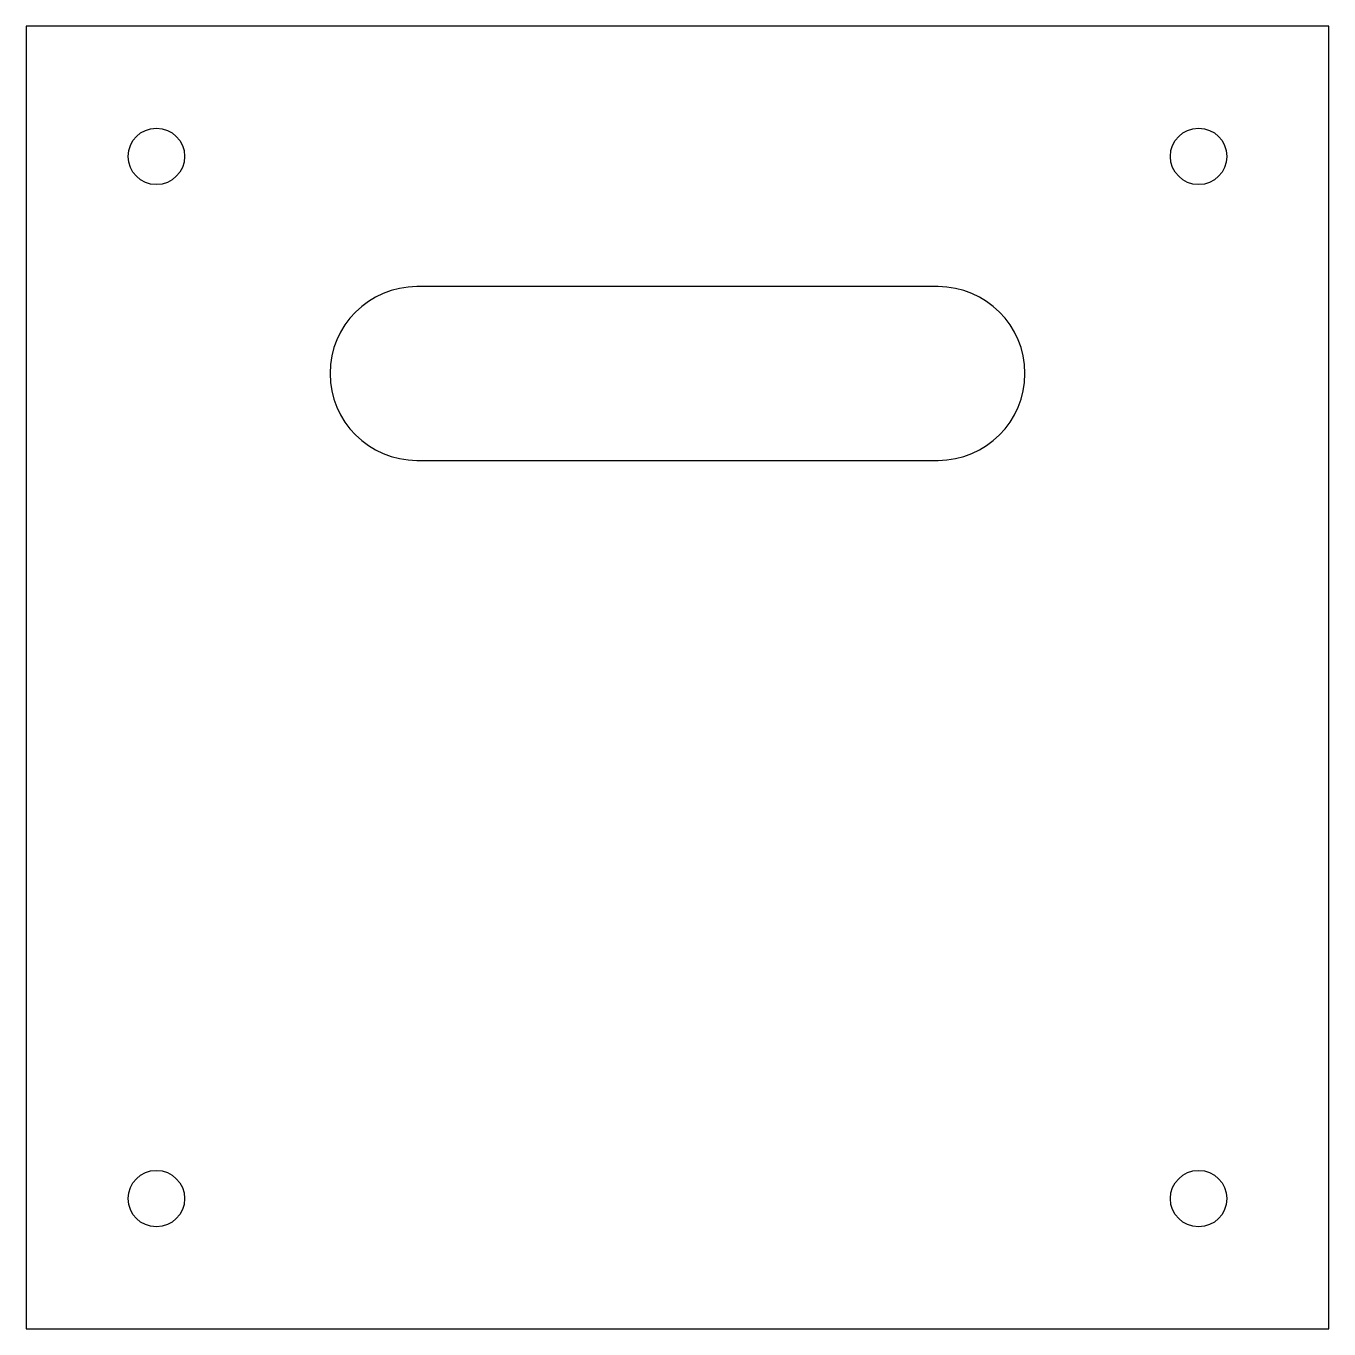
# Model space of a CAD drawing. Header units: millimetres. Extents: x 0 to 150, y 0 to 150.
import ezdxf

# ---------------------------------------------------------------- set-up
doc = ezdxf.new("R2010")
doc.units = ezdxf.units.MM
doc.layers.add('REZ', color=1, linetype='Continuous')

msp = doc.modelspace()

# ---------------------------------------------------------------- linework, layer by layer
at = {"layer": 'REZ'}
msp.add_lwpolyline([(0, 0), (150, 0), (150, 150), (0, 150)], close=True, dxfattribs=at)
msp.add_lwpolyline([(45, 100), (105, 100, 1), (105, 120), (45, 120, 1)], format="xyb", close=True, dxfattribs=at)
for centre in [(15, 135), (135, 135), (15, 15), (135, 15)]:
    msp.add_circle(centre, 3.25, dxfattribs=at)

doc.saveas('drawing.dxf')
